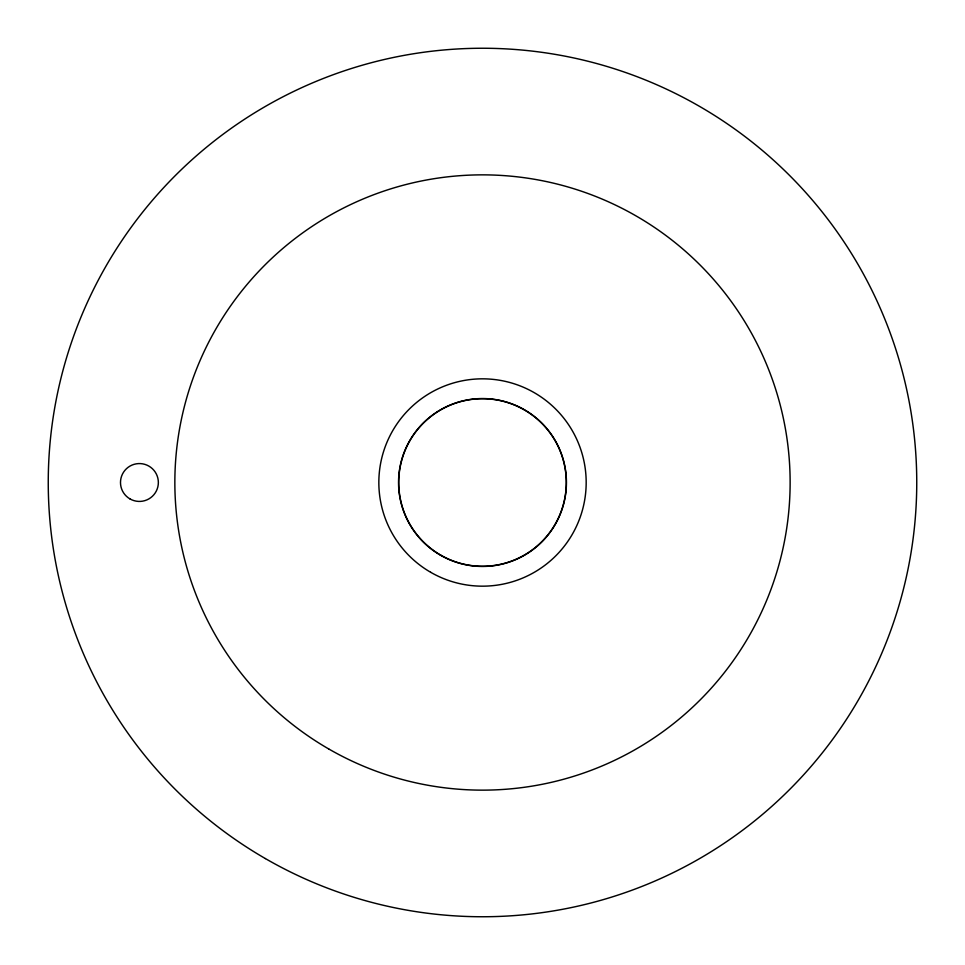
<?xml version="1.0" encoding="UTF-8"?>
<svg xmlns="http://www.w3.org/2000/svg" width="965" height="965" viewBox="0 0 965 965"><rect width="100%" height="100%" fill="white"/><g stroke="black" fill="none" stroke-linecap="round" stroke-linejoin="round"><path stroke-width="1.45" d="M265.375 858.573A434.25 434.25 0 0 0 916.75 482.5A434.25 434.25 0 0 0 265.375 106.427A434.25 434.25 0 0 0 265.375 858.573M129.949 498.893A18.938 18.938 0 0 0 158.357 482.5A18.938 18.938 0 0 0 129.949 466.107A18.938 18.938 0 0 0 129.949 498.893M440.607 555.068A83.798 83.798 0 0 0 566.298 482.5A83.798 83.798 0 0 0 440.607 409.932A83.798 83.798 0 0 0 440.607 555.068M430.667 572.281A103.677 103.677 0 0 0 586.177 482.5A103.677 103.677 0 0 0 430.667 392.719A103.677 103.677 0 0 0 430.667 572.281M328.679 748.924A307.63 307.63 0 0 0 790.13 482.5A307.63 307.63 0 0 0 328.679 216.076A307.63 307.63 0 0 0 328.679 748.924M440.522 555.201A83.943 83.943 0 0 0 566.443 482.5A83.943 83.943 0 0 0 440.522 409.799A83.943 83.943 0 0 0 440.522 555.201"/></g></svg>
